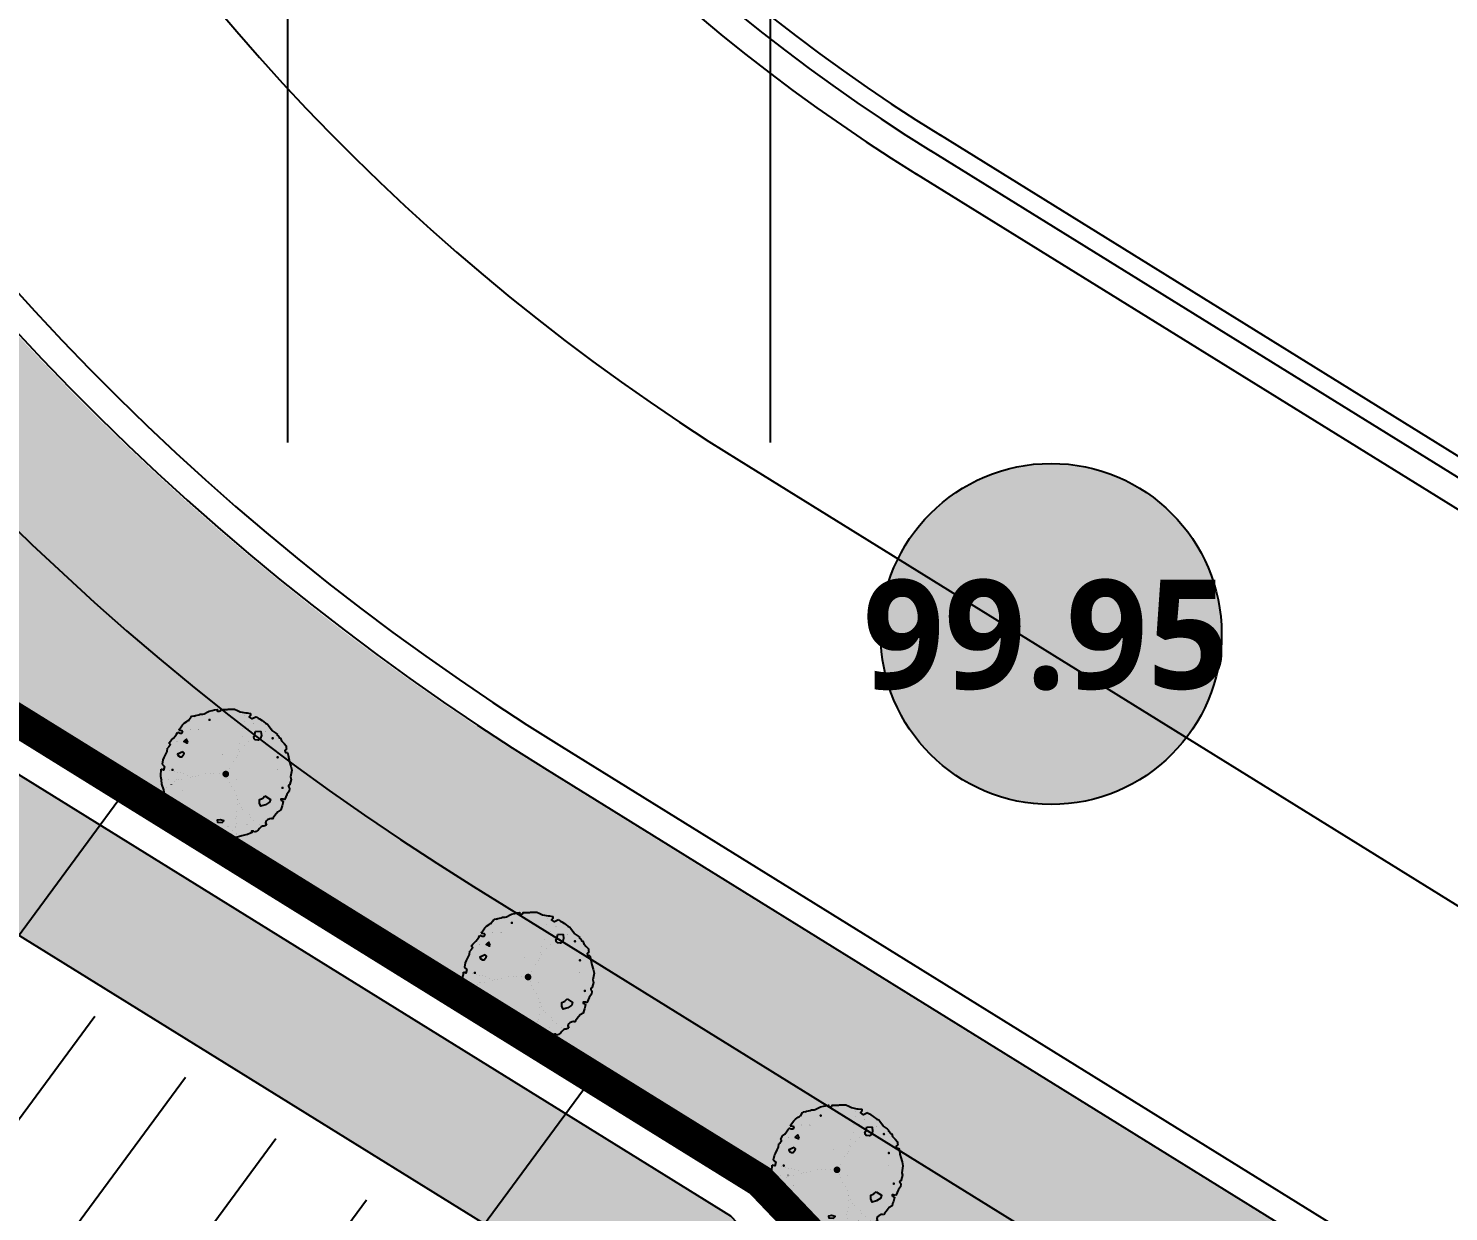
# Model space of a CAD drawing. Header units: millimetres. Extents: x 0 to 190005487, y 0 to 455456909.
# Drawn here: x 87222 to 102822, y 54040 to 67038 of the extents above; entities that cross this region are included whole.
import ezdxf
from ezdxf.enums import TextEntityAlignment as Align
from ezdxf.xclip import XClip

# ---------------------------------------------------------------- set-up
doc = ezdxf.new("R2010")
doc.units = ezdxf.units.MM
doc.header["$LTSCALE"] = 800
doc.header["$MEASUREMENT"] = 0
doc.header["$XCLIPFRAME"] = 0
for name, pattern in [('CEN', [62, 60, -1, 0, -1]), ('DOT2', [0.125, 0, -0.125]), ('PHANTOM2', [31.749999999999986, 15.875, -3.174999999999999, 3.174999999999999, -3.174999999999999, 3.174999999999999, -3.174999999999999]), ('XREF_BASE$0$PHANTOM', [63.49999999999997, 31.75, -6.349999999999998, 6.349999999999998, -6.349999999999998, 6.349999999999998, -6.349999999999998]), ('XREF_BASE$0$PHANTOMX2', [5, 2.5, -0.5, 0.5, -0.5, 0.5, -0.5])]:
    doc.linetypes.add(name, pattern=pattern)
doc.layers.get('0').update_dxf_attribs({"linetype": 'CONTINUOUS'})
doc.layers.get('Defpoints').update_dxf_attribs({"color": 153, "linetype": 'CONTINUOUS'})
for name, color, linetype in [('0-녹지', 71, 'CONTINUOUS'), ('_교목_Plant', 90, 'CONTINUOUS'), ('A-ANNO-TEXT2', 3, 'CONTINUOUS'), ('A-조적해치', 8, 'CONTINUOUS'), ('CE-SLOP-FILL', 1, 'CONTINUOUS'), ('CEN', 1, 'CEN'), ('LSMD_CONT_LDREG_41500', 1, 'CONTINUOUS'), ('rndur', 1, 'CONTINUOUS'), ('tc-2', 252, 'CONTINUOUS'), ('TEXT', 6, 'CONTINUOUS'), ('WID', 4, 'CONTINUOUS'), ('XREF_BASE$0$CE-SLOP-FILL', 1, 'CONTINUOUS'), ('XREF_BASE$0$CE_PROPERTY LINE', 2, 'XREF_BASE$0$PHANTOM'), ('XREF_BASE$0$LSMD_CONT_LDREG_41500', 1, 'CONTINUOUS'), ('XREF_BASE$0$성토옹벽', 6, 'CONTINUOUS'), ('도로레벨', 5, 'CONTINUOUS'), ('사업부지', 7, 'CONTINUOUS'), ('성토옹벽', 6, 'CONTINUOUS')]:
    doc.layers.add(name, color=color, linetype=linetype)
doc.styles.add('SH_대대리576', font='NanumGothicBold.ttf')

# ---------------------------------------------------------------- blocks, each defined once
blk = doc.blocks.new('G$C940A8A8A')
at = {"layer": 'LSMD_CONT_LDREG_41500', "color": 1, "linetype": 'Continuous', "const_width": 300, "flags": 128}
blk.add_lwpolyline([(150.7566466570133, 81205.14100151049), (647.7566554785008, 68692.1410021736), (3515.756656193756, 61385.14100121247), (16988.75664618018, 47222.14100150304), (18796.75667431357, 43957.14099997567), (22784.75664999487, 36755.14100132423), (32989.75664820673, 26043.14100103365), (41090.75665917399, 19552.14100157755), (48114.75664820673, 12489.14100149559), (49784.75664999487, 2647.1410022481), (52705.75666871073, 1476.141002158693), (55922.7566465378, 220.1410011752159), (55846.75665643218, 12122.14100187557), (58047.7566465378, 16229.14100265043), (67248.7566515446, 18227.14100325393), (73016.75665822031, 26572.14100019919), (74282.75666084292, 22422.14100262063), (72326.7566606045, 15866.14100089209), (79254.75664880278, 11660.14100251632)], dxfattribs=at)
blk = doc.blocks.new('현황측량 지적')
at = {"layer": 'rndur', "linetype": 'PHANTOM2', "ltscale": 2, "const_width": 359.9999999999999, "flags": 128}
blk.add_lwpolyline([(206882.6780468635, -157310.3158752131), (202971.4461283665, -156084.6725872434), (192523.3860590593, -138055.3549701979), (192036.9202752165, -134392.5205417771), (187653.2421054351, -139214.4006423193), (180694.1245404133, -143461.861969813), (173736.6214904166, -143508.8545867454), (161354.4714488965, -148903.5598915364), (157725.022301198, -144241.8377981884), (154815.9258331279, -136783.6756433458), (158049.6088751657, -127241.2112340077), (126239.0333691663, -144922.752625199), (122996.0478937034, -147374.8966281738), (114777.4358995841, -142532.9014913999), (78066.65919518424, -156211.8825502568), (59377.74064116692, -150969.2110692263), (50990.10652037757, -145419.9779825599), (42960.65033960436, -141948.6268851557), (35258.8360140021, -140747.0836677323), (23792.03873755131, -141141.7407423037), (15854.84749745484, -140119.425615909), (12424.96619550651, -139716.2640374058), (9302.955740949139, -139320.6218736994), (5202.368275580462, -130219.0260552964), (-3377.214978201315, -125158.068025013), (-12854.50675629685, -120922.4780361115), (-25433.26705106255, -113133.7837659689), (-31110.28360400023, -107171.8687171275), (-33683.99121618876, -104469.0705128806), (-50296.12396867992, -94166.19016770669), (-54915.92742453609, -87819.92441257485), (-58555.82325643441, -75837.7152533416), (-58593.83707186114, -63575.10293174535), (-54696.67222650303, -51461.86570238904), (-52837.87754654698, -43399.44284437224), (-53309.94398683216, -35410.85384100012), (-56464.77404796844, -30247.04736901645), (-58198.79450095259, -23602.64176716306), (-65933.4267698722, 6044.062447355827), (-65550.34362219553, 7455.493388002971), (-83110.1546081095, 7388.216742823715), (-99556.07287735352, 7404.868734816206), (-100788.959012148, 7832.468756273156), (-83512.5682559493, -58383.85711178672), (-91569.81344165187, -60086.10415997205), (-90952.18899019249, -159807.3127455881)], dxfattribs=at)
at = {"layer": 'rndur', "linetype": 'PHANTOM2', "ltscale": 2, "flags": 128}
blk.add_lwpolyline([(206882.6780468635, -157310.3158752131), (202971.4461283665, -156084.6725872434), (192523.3860590593, -138055.3549701979), (192036.9202752165, -134392.5205417771), (187653.2421054351, -139214.4006423193), (180694.1245404133, -143461.861969813), (173736.6214904166, -143508.8545867454), (161354.4714488965, -148903.5598915364), (157725.022301198, -144241.8377981884), (154815.9258331279, -136783.6756433458), (158049.6088751657, -127241.2112340077), (126239.0333691663, -144922.752625199), (122996.0478937034, -147374.8966281738), (114777.4358995841, -142532.9014913999), (78066.65919518424, -156211.8825502568), (59377.74064116692, -150969.2110692263), (50990.10652037757, -145419.9779825599), (42960.65033960436, -141948.6268851557), (35258.8360140021, -140747.0836677323), (23792.03873755131, -141141.7407423037), (15854.84749745484, -140119.425615909), (12424.96619550651, -139716.2640374058), (9302.955740949139, -139320.6218736994), (5202.368275580462, -130219.0260552964), (-3377.214978201315, -125158.068025013), (-12854.50675629685, -120922.4780361115), (-25433.26705106255, -113133.7837659689), (-31110.28360400023, -107171.8687171275), (-33683.99121618876, -104469.0705128806), (-50296.12396867992, -94166.19016770669), (-54915.92742453609, -87819.92441257485), (-58555.82325643441, -75837.7152533416), (-58593.83707186114, -63575.10293174535), (-54696.67222650303, -51461.86570238904), (-52837.87754654698, -43399.44284437224), (-53309.94398683216, -35410.85384100012), (-56464.77404796844, -30247.04736901645), (-58198.79450095259, -23602.64176716306), (-65933.4267698722, 6044.062447355827), (-65550.34362219553, 7455.493388002971), (-83110.1546081095, 7388.216742823715), (-99556.07287735352, 7404.868734816206), (-100788.959012148, 7832.468756273156), (-83512.5682559493, -58383.85711178672), (-91569.81344165187, -60086.10415997205), (-90952.18899019249, -159807.3127455881)], dxfattribs=at)
at = {"rotation": 14.62512504690287}
blk.add_blockref('G$C940A8A8A', (-38192.77356189396, -154447.1065428364), dxfattribs=at)
blk = doc.blocks.new('대지현황레벨1')
at = {"layer": 'Defpoints', "color": 6}
blk.add_lwpolyline([(-58554.90733546577, -75836.97312727675), (-54914.55732428422, -87819.04430834053), (-50294.51332293823, -94165.13495092397), (-33681.99007150158, -104467.3856245484), (-31108.17998733558, -107170.0862669428), (-25430.93748186808, -113131.7861353203), (-12851.88197540306, -120920.0036164091), (-3374.429647956509, -125155.2343718123), (5205.345419435762, -130215.8672018202), (9306.277870097198, -139317.3075837882), (12428.30333681637, -139712.8314060932), (15858.19989608321, -140115.8629836871), (12779.48253251612, -128618.694662295), (13872.17533218162, -124089.0288459412), (22270.56712516584, -119832.5725280584), (25744.61568567995, -110301.5791052708), (28017.44424935337, -113997.4560386429), (27780.17012646608, -120834.9097323951), (35545.68126390502, -123155.352922559)], dxfattribs=at)
blk = doc.blocks.new('A$C61401735')
at = {"layer": 'CE-SLOP-FILL', "color": 251, "linetype": 'ByBlock', "flags": 128}
blk.add_lwpolyline([(6367.437919470307, 64278.89152343688), (10007.78793057316, 52296.82034234167), (14627.83193187538, 45950.7296997346), (31240.35518324497, 35648.4790259921), (33814.16526739096, 32945.77838358772), (39491.40777282073, 26984.07851516502), (52070.46327934723, 19195.86103402963), (61547.91560676723, 14960.63027855591), (70127.69067412411, 9899.99744849815), (74228.62312461139, 798.5570664654952), (77350.64859144279, 403.0332441697828), (80780.5451507073, 0.001666553085669875), (77701.82778710156, 11497.16998793557), (78794.52058691281, 16026.83580431202), (87192.91237992357, 20283.29212214611), (90666.96094050148, 29814.28554491047), (92939.78950415208, 26118.408611516), (92702.51538121869, 19280.95491776546), (100468.0265185268, 16960.51172751957)], dxfattribs=at)
blk = doc.blocks.new('A$C53055D6E')
at = {"layer": 'XREF_BASE$0$CE_PROPERTY LINE', "color": 8, "linetype": 'XREF_BASE$0$PHANTOMX2', "ltscale": 3, "flags": 128}
blk.add_lwpolyline([(24652.76516433153, 158066.8482552554), (15380.40883653471, 151109.1988095077), (8258.574951534625, 149250.7647257929), (3838.454254196491, 149289.9828722482), (747.5471590511734, 147601.850383826), (-6916.189776901505, 147571.8325530128), (-7299.21942343784, 146160.3870925312), (-1843.211817455594, 125252.0427043183), (436.4297197533306, 116516.0705826193), (2170.808867972693, 109869.6362024794), (5325.834639330395, 104705.94931052), (5798.203875697218, 96717.37820527525), (3939.714802897186, 88654.88489945681), (43.00909023405984, 76541.49995739551), (81.48770631814841, 64278.88908538737), (3721.837717421586, 52296.81790429214), (8341.881718723336, 45950.72726168513), (24954.40497009363, 35648.4765879429), (27528.21505423961, 32945.77594553868), (33205.45755966986, 26984.07607711614), (45784.51306619588, 19195.8585959808), (55261.96539361589, 14960.62784050727), (63841.74046097277, 9899.995010449726), (67942.67291146051, 798.5546284170705), (71064.69837829191, 403.0308061213073), (74494.59493755642, -0.0007714952225796878), (71415.87757395022, 11497.16754988712), (72508.57037376147, 16026.83336626375), (80906.96216677246, 20283.28968409784), (84381.01072734967, 29814.28310686225), (86653.8392910005, 26118.40617346801), (86416.56516806758, 19280.95247971741), (94182.07630537543, 16960.50928947152), (94474.19538301392, 13223.17234288398), (94701.46626601298, 13128.48892639867), (143072.0161687238, 50641.21452783346), (145797.3441993352, 73714.96585833724), (141925.5845708414, 86005.60564426752), (137274.2763481378, 142330.1779773526), (130339.942318493, 137928.6876938858), (128628.5202042537, 139085.0316408892), (122336.2836836125, 140646.8880578623), (114377.7859117603, 141401.880452482), (105827.499592036, 145929.6949137216), (90331.30340393446, 146143.9451979715), (69870.99108628556, 143915.6452989866), (58636.39504320873, 140115.862185717), (56478.29757598531, 144306.7469764934), (45632.71968340781, 153630.4071998069)], close=True, dxfattribs=at)
blk = doc.blocks.new('XREF_BASE$0$42423123')
at = {"color": 8, "flags": 128}
blk.add_lwpolyline([(296720.9909887316, 354828.2401387195), (296719.5550293011, 354821.015237793), (296715.7210293097, 354813.6832377936), (296708.8920292986, 354802.9462377938), (296705.8330292982, 354791.0712377938), (296706.330029307, 354778.5582377936), (296709.1980293078, 354771.2512377926), (296722.6710292978, 354757.0882377938), (296724.479029311, 354753.8232377914), (296728.4670293016, 354746.6212377927), (296738.6720292998, 354735.9092377924), (296746.7730293256, 354729.418237793), (296753.7971589159, 354722.355107458)], dxfattribs=at)
at = {"layer": 'XREF_BASE$0$CE-SLOP-FILL', "color": 8}
for p, q in [((296713.4982062133, 354760.1513298248), (296717.0331863529, 354763.0148146276)), ((296714.2535363364, 354759.218872638), (296716.0582173993, 354760.6807413314)), ((296715.0088664594, 354758.2864154511), (296716.8507385156, 354759.7784104365)), ((296715.7641965824, 354757.3539582643), (296717.6432596318, 354758.8760795417)), ((296717.2748568284, 354755.4890438907), (296721.1817469001, 354758.6537916134)), ((296716.5195267054, 354756.4215010775), (296718.435780748, 354757.9737486469))]:
    blk.add_line(p, q, dxfattribs=at)
at = {"layer": 'XREF_BASE$0$LSMD_CONT_LDREG_41500', "color": 8, "linetype": 'Continuous', "flags": 128}
blk.add_lwpolyline([(296753.7970653372, 354722.3550254106), (296753.7970292998, 354722.3552377938), (296746.7730293256, 354729.418237793), (296738.6720292998, 354735.9092377924), (296728.4670293016, 354746.6212377927), (296724.479029311, 354753.8232377914), (296722.6710292978, 354757.0882377938), (296709.1980293078, 354771.2512377926), (296706.330029307, 354778.5582377936), (296705.8330292982, 354791.0712377938), (296708.8920292986, 354802.9462377938), (296715.7210293097, 354813.6832377936), (296719.5550293011, 354821.015237793), (296720.9909887316, 354828.2401387195)], dxfattribs=at)
blk = doc.blocks.new('XREF_BASE$0$A$C5E376D50')
h = blk.add_hatch()
h.set_pattern_fill('GRAVEL', color=8, scale=1000, angle=14.62585327519887)
h.set_pattern_definition([(242.6386407791989, (-197217523.4112617, -422257227.1624838), (-5468.208773978961, -10728.40588364276), [134.536, -13319.0880470737]), (199.5955940031988, (-197217585.2442429, -422257346.6475558), (11358.63799746244, 3997.667175066216), [230.868, -22855.92476122999]), (147.1363003531988, (-197217802.7410495, -422257424.0758396), (12453.51917643324, -8118.488783154712), [162.788, -16116.0325960997]), (281.8995422811988, (-197218116.976732, -422257764.4520075), (-4082.52440635874, 19604.41262755623), [210.2379999999999, -20813.55804162899]), (307.4595074531989, (-197218073.6264283, -422257970.172087), (-7868.04850319352, 10348.61404978438), [206.1549999999999, -20409.37312808829]), (11.89954228119884, (-197217948.2426642, -422258133.8147211), (-19604.41262755623, -4082.524406358739), [210.2379999999999, -20813.55804162899]), (52.32009374189888, (-197217742.5225846, -422258090.4644171), (-10053.67944721855, -12958.5311502722), [278.0289999999997, -27524.84854891598]), (86.88118165009888, (-197217572.5776292, -422257870.4218936), (1218.035611993209, 23054.63921313706), [262.4879999999998, -25986.32149681338]), (136.0554188901989, (-197217558.2964996, -422257608.3225816), (-11023.34048620857, 10558.69142105758), [210.95, -20884.073109729]), (189.8622115841989, (-197217710.1830637, -422257461.9310805), (10896.05463926969, 1809.970524082951), [240.8319999999998, -11800.76257879229]), (237.0232910731988, (-197217947.4560629, -422257503.1806105), (-8833.578128267147, -13673.62049538449), [311.448, -30833.3750047949]), (153.4399281091989, (-197217156.5322937, -422257524.1470337), (-8288.203245740046, 4038.030083754285), [106.3009999999999, -10523.84481273469]), (186.0950876651988, (-197217251.6153393, -422257476.6158394), (13083.75129025289, 1347.387165890222), [202.2369999999999, -20021.51141615699]), (239.6258532751988, (-197217452.7095854, -422257498.0891768), (252.5059869195126, -967.5953320317686), [141.421, -1272.7925623731]), (217.8244437891989, (-197217550.741977, -422257399.653156), (4332.964686320105, 3197.720598661289), [76.15800000000002, -7539.615105863901]), (306.4272627611989, (-197217610.8984707, -422257446.3564351), (-1725.113292790143, 2650.280009176151), [107.703, -5277.461807134499]), (45.58960980729887, (-197217546.9440587, -422257533.0157288), (2397.774022256498, 2692.70862482225), [174.929, -5656.022894845299]), (176.1909044521989, (-197217424.5302978, -422257408.0562508), (2187.696650983202, -462.5833581927489), [126.4909999999999, -3035.786660168397]), (31.01539360919888, (-197218172.1037633, -422257592.8099074), (8918.435359559702, 5427.845865290832), [177.2, -17542.8451466694]), (84.97202921709888, (-197218020.2378561, -422257501.5041233), (-1092.815472012832, -11653.57260003188), [148.661, -14717.407747319]), (307.8244437891988, (-197217475.0314951, -422257214.5371845), (-3197.720598661285, 4332.964686320107), [152.3149999999999, -7463.458105863898]), (358.2363129411989, (-197217381.6249369, -422257334.8501719), (-10433.4712810769, 377.7261269002556), [177.1999999999999, -17542.84514666898]), (354.0698080551988, (-197218015.5500513, -422258192.7190133), (-5342.988633998269, 672.6607294660333), [170.8799999999998, -8373.123745317484]), (309.4009938441989, (-197217845.584439, -422258210.3737756), (-7615.542516273999, 9381.01871775252), [143.178, -14174.643063276]), (81.42726276159888, (-197217212.8495547, -422258179.6074566), (672.6607294660083, 5342.988633998193), [152.315, -7463.458105863899]), (31.97987791149889, (-197217190.1446731, -422258028.9937509), (-11568.7153687357, -7152.959158081178), [167.631, -16595.42361424]), (84.0698080555989, (-197217686.9712676, -422258303.3353902), (-672.6607294660373, -5342.988633998186), [85.43999999999994, -8458.563745317493]), (115.9357857491989, (-197217270.9052748, -422258194.7578158), (-1977.61927970992, 3617.875341207826), [50.99, -5048.0295135928]), (180.5896098071989, (-197217293.2065274, -422258148.9031091), (3155.291983014991, -210.0773712732566), [206.155, -3916.9506256177]), (200.6348592321988, (-197217499.350893, -422258151.0245398), (9423.447333398854, 3492.655201227125), [191.0499999999998, -18913.92317454278]), (318.3159208011989, (-197217524.2185198, -422257620.0993086), (-1472.607305870877, 1682.684677144127), [144.2219999999997, -3461.329275463996]), (7.783079862198812, (-197217416.5101749, -422257716.0102695), (16954.13261838026, 2357.411113568289), [251.794, -24927.5626240283]), (75.57124917609887, (-197217167.0361623, -422257681.9116328), (-2102.839419690609, -7783.191271900925), [102.956, -10192.674140987]), (104.6258532751989, (-197217141.3819345, -422257582.2027535), (-1220.101318951363, 715.089345112304), [59.99999999999999, -939.9999999999999]), (134.8822904391988, (-197217526.2779792, -422258127.0467999), (5637.923236564053, -5763.143376544722), [138.9239999999999, -13753.5199894498]), (62.63864077939887, (-197217624.3103711, -422258028.6107789), (5468.208773978908, 10728.40588364271), [269.0719999999997, -13184.55204707369]), (14.62585327519888, (-197217500.6444087, -422257789.6406348), (715.089345112304, 1220.101318951363), [260, -740]), (339.9306997441989, (-197217249.0696224, -422257723.9890783), (11443.49522875513, -4248.107455027335), [158.1139999999998, -15653.27430084199]), (268.6804573741989, (-197217100.5566901, -422257778.2468801), (42.42861564624951, -4122.887315046878), [145.6019999999998, -7134.507889280495]), (222.2718286391989, (-197217103.9096655, -422257923.8104658), (-15859.25143940948, -14473.56707178943), [237.065, -23469.4741822594]), (190.0519320151988, (-197217279.3290264, -422258083.2722098), (-12831.24530333332, -2314.982497922038), [250.799, -24829.0734079689])])
edge = h.paths.add_edge_path()
edge.add_line((216506.5693589812, 233000.3454608112), (219178.8576953467, 224180.5730113983))
edge.add_line((219178.8576953467, 224180.5730113983), (224231.2291227896, 217242.2446611426))
edge.add_line((224231.2291227896, 217242.2446611426), (240963.5059350152, 206869.6740275044))
edge.add_line((240963.5059350152, 206869.6740275044), (249211.1114288596, 198204.5909806681))
edge.add_line((249211.1114288596, 198204.5909806681), (262127.3405668726, 190210.6846605102))
edge.add_line((262127.3405668726, 190210.6846605102), (263383.1623615045, 189649.5092084967))
edge.add_line((263383.1623615045, 189649.5092084967), (263995.1302562086, 191018.9964469625))
edge.add_line((263995.1302562086, 191018.9964469625), (262831.1774150636, 191539.1194170224))
edge.add_line((262831.1774150636, 191539.1194170224), (250164.588002082, 199378.5227040434))
edge.add_line((250164.588002082, 199378.5227040434), (241917.3661184413, 208043.2027231073))
edge.add_line((241917.3661184413, 208043.2027231073), (225271.0290461332, 218362.4981191382))
edge.add_line((225271.0290461332, 218362.4981191382), (220540.8231639834, 224858.4024776807))
edge.add_line((220540.8231639834, 224858.4024776807), (217942.1548368521, 233435.1952607287))
edge.add_line((217942.1548368521, 233435.1952607287), (216506.6979928045, 232999.9209110406))
at = {"color": 8, "flags": 128}
blk.add_lwpolyline([(216506.5693589812, 233000.3454608112), (219178.8576953467, 224180.5730113983), (224231.2291227896, 217242.2446611426), (240963.5059350152, 206869.6740275044), (249211.1114288596, 198204.5909806681), (262127.3405668726, 190210.6846605102), (263383.1623615045, 189649.5092084967), (263995.1302562086, 191018.9964469625), (262831.1774150636, 191539.1194170224), (250164.588002082, 199378.5227040434), (241917.3661184413, 208043.2027231073), (225271.0290461332, 218362.4981191382), (220540.8231639834, 224858.4024776807), (217942.1548368521, 233435.1952607287), (216506.6979928045, 232999.9209110406)], dxfattribs=at)
at = {"layer": 'Defpoints', "linetype": 'Continuous', "flags": 128}
blk.add_lwpolyline([(217355.4705539914, 237061.341417573), (220995.8205651729, 225079.2702365093), (225615.8645665189, 218733.1795939258), (242228.3878179556, 208430.9289203014), (244802.1979021216, 205728.228277907), (250479.4404075891, 199766.5284095295), (263058.4959140541, 191978.3109284407), (272535.9482415006, 187743.0801730375), (281115.7233088929, 182682.4473430295), (285216.6557595544, 173581.0069610616), (288338.6812262735, 173185.4831387566), (291768.5777855404, 172782.4515611627), (288689.8604219733, 184279.6198825547), (289782.5532216388, 188809.2856989086), (298180.945014623, 193065.7420167914), (301654.9935751371, 202596.735439579), (303927.8221388105, 198900.8585062069), (303690.5480159232, 192063.4048124547), (311456.0591533622, 189742.9616222908)], dxfattribs=at)
at = {"color": 8, "xscale": 1000, "yscale": 1000, "zscale": 1000, "rotation": 14.62585327519887}
blk.add_blockref('XREF_BASE$0$42423123', (-197286947.3946867, -417977119.1209573), dxfattribs=at)
blk = doc.blocks.new('XREF_BASE$0$A$C3CBC0631')
at = {"layer": 'XREF_BASE$0$CE_PROPERTY LINE', "color": 8, "linetype": 'XREF_BASE$0$PHANTOMX2', "ltscale": 3, "flags": 128}
blk.add_lwpolyline([(24652.76737443754, 158066.8492363592), (15380.4110466406, 151109.1997906115), (8258.577161640744, 149250.7657068967), (3838.456464302493, 149289.983853352), (747.5493691571755, 147601.8513649298), (-6916.187566795503, 147571.8335341166), (-7299.217213331838, 146160.3880736351), (-1843.209607349592, 125252.0436854221), (436.4319298593327, 116516.0715637231), (2170.811078078696, 109869.6371835833), (5325.836849436513, 104705.9502916239), (5798.206085803336, 96717.37918637908), (3939.717013003188, 88654.88588056064), (43.01130034006201, 76541.50093849935), (81.48991642415058, 64278.89006649121), (3721.839927527588, 52296.81888539597), (8341.883928829338, 45950.72824278896), (24954.40718019975, 35648.47756904674), (27528.21726434573, 32945.77692664252), (33205.45976977574, 26984.07705821998), (45784.51527630189, 19195.85957708463), (55261.96760372201, 14960.6288216111), (63841.74267107865, 9899.995991553558), (67942.67512156663, 798.5556095209031), (71064.70058839803, 403.0317872251399), (74494.59714766243, 0.0002096086100209504), (71415.87978405633, 11497.16853099095), (72508.57258386735, 16026.83434736758), (80906.96437687846, 20283.29066520167), (84381.01293745579, 29814.28408796608), (86653.84150110651, 26118.40715457185), (86416.56737817358, 19280.95346082124), (94182.07851548155, 16960.51027057535), (94474.19759311993, 13223.17332398781), (94701.46847611899, 13128.4899075025), (143072.0183788298, 50641.2155089373), (145797.3464094412, 73714.96683944107), (141925.5867809475, 86005.60662537135), (137274.2785582436, 142330.1789584564), (130339.9445285992, 137928.6886749897), (128628.5224143597, 139085.032621993), (122336.2858937185, 140646.8890389661), (114377.7881218662, 141401.8814335858), (105827.501802142, 145929.6958948254), (90331.30561404047, 146143.9461790753), (69870.99329639156, 143915.6462800904), (58636.39725331473, 140115.8631668209), (56478.29978609132, 144306.7479575972), (45632.72189351392, 153630.4081809107)], close=True, dxfattribs=at)
blk = doc.blocks.new('TL000051_0')
at = {"color": 0}
for points in [[(-0.3096503106431783, 0.5664754447675194), (-0.3136292699009004, 0.5672712366190638), (-0.3325383111215103, 0.5640110570982699), (-0.3410147778756141, 0.5594468057691416), (-0.3468831010130202, 0.5477101594942724), (-0.3612278909045301, 0.5268450105611464)], [(-0.3096503106431783, 0.5664754447675479), (-0.2973283722969313, 0.5737915956606514), (-0.2634225052805448, 0.5822680624147268), (-0.2510338231015226, 0.5868323137438552), (-0.225604422839325, 0.5868323137438552), (-0.2125637047561213, 0.5907445291688305), (-0.1747456223148447, 0.6116096781019281), (-0.162356940135794, 0.6161739294310565), (-0.1330153244485928, 0.6246503961851319), (-0.1114981396113706, 0.6285626116101071), (-0.0821565239241693, 0.6331268629392071), (-0.0795483803075001, 0.6331268629392071)], [(-0.0498807466682081, 0.6331268629392071), (-0.0547710159493988, 0.617478001239391), (-0.0632474827035026, 0.6135657858144157), (-0.0717239494575779, 0.6135657858144157), (-0.07759227259498401, 0.6135657858144157), (-0.0795483803075001, 0.622042252568491), (-0.0795483803075001, 0.6279105757059256), (-0.0795483803075001, 0.6363870424600009)], [(-0.0498807466682081, 0.6331268629392071), (-0.031297723399689, 0.6331268629392071), (0.0149968257956914, 0.6331268629392071), (0.0234732925497951, 0.6370390783641824), (0.0860687393490878, 0.6370390783641824)], [(0.0860687393490878, 0.6370390783641824), (0.1160623909404705, 0.6246503961851319), (0.1408397552985434, 0.6116096781019281), (0.1956107712479706, 0.5992209959229058), (0.208651489331146, 0.5992209959229058), (0.2379931050183472, 0.5953087804979305), (0.2451256345565298, 0.593388484083846)], [(0.299640007189538, 0.5600303802640952), (0.2934161568719276, 0.5568386621525292), (0.2595102898556263, 0.5398857286443502), (0.230168674168425, 0.5614029134816292), (0.2471216076765472, 0.5822680624147268), (0.2451256345565298, 0.593388484083846)], [(0.299640007189538, 0.5600303802640952), (0.3181935212300289, 0.5490142313026071), (0.3305822034090511, 0.5405377645485318), (0.3560116036713055, 0.5235848310403526), (0.3899174706876067, 0.4981554307781267), (0.4107826196207043, 0.4896789640240513), (0.4192590863747796, 0.4772902818450007), (0.4446884866370056, 0.4394721994037525), (0.4531649533911093, 0.4264314813205488), (0.4909830358323859, 0.4010020810582944), (0.5084781115530177, 0.3866471471337149)], [(-0.4590332765285155, 0.4303436967454957), (-0.4296916608413142, 0.4264314813205488), (-0.4231713017997265, 0.4159989068539858), (-0.4336038762662895, 0.3990459733458351), (-0.4486007020619809, 0.3990459733458351), (-0.4649015996659785, 0.4055663323874228), (-0.4728007219353004, 0.4064777695723194)], [(-0.4578107092082178, 0.4301806877694503), (-0.4531649533911093, 0.4394721994037525), (-0.4446884866370056, 0.4518608815827747), (-0.423823337703908, 0.481202497269976), (-0.406870404195729, 0.4981554307781267), (-0.3814410039335029, 0.5151083642862773), (-0.3690523217545092, 0.5235848310403526), (-0.359811399112715, 0.528905362258314)], [(-0.55488255444007, 0.3051528031467967), (-0.5464060876859663, 0.2927641209677745), (-0.5483621953984539, 0.2784193310762646), (-0.5568386621524724, 0.2660306488972139), (-0.5715628617741402, 0.2545385906559261)], [(-0.5543174566564347, 0.3043268910015229), (-0.5542305185358601, 0.304500767242672), (-0.5411898004526848, 0.3214537007507943), (-0.5333653696027625, 0.3338423829298449), (-0.5118481847654835, 0.3507953164379955), (-0.4948952512573044, 0.3716604653711215), (-0.4825065690782822, 0.392525614304219), (-0.4728007219353004, 0.4064777695723194)], [(0.5084781115530177, 0.3866471471337149), (0.5040237539155897, 0.3801369321251968), (0.5164124360945835, 0.3716604653711215), (0.5248889028486872, 0.3592717831920709), (0.5248889028486872, 0.3547075318629709), (0.5333653696027625, 0.3547075318629709), (0.5353214773152501, 0.3547075318629709)], [(0.5353214773152501, 0.3547075318629709), (0.5372775850277094, 0.3507953164379955), (0.5457540517817847, 0.3253659161757696), (0.5711834520440391, 0.2999365159135436), (0.592048600977165, 0.2751591515554708), (0.592048600977165, 0.2582062180472917), (0.5957720113927963, 0.245406994743405)], [(-0.6253252456390328, 0.0952476167904593), (-0.6213902166643664, 0.0978053856239854), (-0.6129137499102626, 0.1401877193943619), (-0.6044372831561589, 0.1610528683274879), (-0.5881363855521898, 0.1949587353437891), (-0.575095667468986, 0.2203881356060435), (-0.5715628617741402, 0.2545385906559261)], [(0.5957720113927963, 0.245406994743405), (0.5816160265105736, 0.2334288536892188), (0.5796599187980861, 0.2314727459767312), (0.5816160265105736, 0.2171279560852213), (0.5861802778396737, 0.2125637047561213), (0.590092493264649, 0.2125637047561213), (0.6005250677312404, 0.2106075970436336), (0.6024811754436712, 0.2106075970436336), (0.6060924512205474, 0.2099304828354604)], [(0.6060924512205474, 0.2099304828354604), (0.6129137499102626, 0.1864822685897138), (0.6174780012393626, 0.1525764015734126), (0.6259544679934379, 0.1193225704612359), (0.6383431501724602, 0.0769402366908594), (0.6468196169265639, 0.0391221542495828), (0.6344309347475418, -0.0286895797830482), (0.6429074015016454, -0.0534669441411211), (0.6298666834184417, -0.0997614933364446), (0.6298666834184417, -0.1069338882822137)], [(-0.585691250911566, -0.2432093922516287), (-0.592048600977165, -0.2347329254975534), (-0.6005250677312404, -0.1969148430562768), (-0.609001534485259, -0.1545325092858718), (-0.6259544679934379, -0.0997614933364446), (-0.6298666834184417, -0.0580311954702495), (-0.6383431501724602, -0.0241253284539198), (-0.6383431501724602, 0.0052162872332815), (-0.6344309347475418, 0.026081436166379), (-0.6344309347475418, 0.046325010591886)], [(-0.6253252456390328, 0.0952476167904593), (-0.6012367646747236, 0.0743503448428271), (-0.6098920583528127, 0.0390090722878824), (-0.6344309347475418, 0.046325010591886)], [(0.6298666834184417, -0.1069338882822137), (0.6161739294310565, -0.1128022114196483), (0.6142178217185688, -0.1186705345571113), (0.6200861448560602, -0.1304071808319804), (0.6220422525684626, -0.1343193962569273), (0.625709954529384, -0.1416548001787135)], [(-0.5373998417597364, -0.3183157779620274), (-0.5255409387528687, -0.3064568749551313), (-0.528149082369481, -0.2901559773511337), (-0.5392336927401687, -0.2842876542136707), (-0.5477101594942724, -0.2816795105970584), (-0.5561866262483762, -0.2758111874596238), (-0.5640110570982699, -0.2679867566096732), (-0.5698793802356761, -0.2542940026223448), (-0.5835721342230614, -0.2432093922516287), (-0.585691250911566, -0.2432093922516287)], [(0.5644759870473594, -0.2699655438318871), (0.5627069852899638, -0.2725510079388016), (0.5542305185358601, -0.3103690903800782), (0.5457540517817847, -0.3318862752173572), (0.5411898004526848, -0.3527514241504832), (0.5118481847654835, -0.3697043576586338), (0.4825065690782822, -0.4075224400999105), (0.4655536355701031, -0.4283875890330365), (0.4587586311022563, -0.4423352297829127)], [(0.5770517751814737, -0.2536419667181917), (0.5633590211940885, -0.2477736435807287), (0.5614029134816576, -0.2477736435807287), (0.5516223749192477, -0.2458175358682695), (0.5457540517817847, -0.2458175358682695), (0.5398857286443786, -0.2458175358682695), (0.5418418363568663, -0.2555980744306794), (0.5496662672067602, -0.2608143616639325), (0.5574906980566823, -0.2647265770888794), (0.5653151289065761, -0.2705949002263424)], [(0.625709954529384, -0.1416548001787135), (0.6213902166643664, -0.1675732273690755), (0.6044372831561589, -0.1923505917271484), (0.6005250677312404, -0.2008270584812237), (0.5796599187980861, -0.2471216076766041), (0.5757768446426326, -0.2530955679158069)], [(-0.437790633124564, -0.4524648727361012), (-0.4446884866370056, -0.4414283071162118), (-0.4570771688160847, -0.4283875890330365), (-0.4864187845032859, -0.3990459733458351), (-0.5164124360945835, -0.3651401063295054), (-0.5333653696027625, -0.3357984906423326), (-0.5372775850277094, -0.3188455571341819), (-0.5373998417597364, -0.3183157779620274)], [(-0.4068201953956532, -0.4894034941207224), (-0.4094785478123982, -0.4694658509951069), (-0.4036102246749352, -0.4583812406243624), (-0.406870404195729, -0.4505568097744402), (-0.4146948350456796, -0.4472966302536463), (-0.4205631581830858, -0.4472966302536463), (-0.4401242353079056, -0.4531649533911093)], [(-0.1613057793797736, -0.6056088806850255), (-0.1793098736439447, -0.6011771036353935), (-0.2340808895933719, -0.5842241701272144), (-0.2718989720346485, -0.5842241701272144), (-0.2888519055428276, -0.5718354879481922), (-0.3136292699009004, -0.5509703390150662), (-0.3351464547381227, -0.5294531541777872), (-0.3690523217545092, -0.517064471998765), (-0.4068201953956532, -0.4894034941207224)], [(0.3981496894645602, -0.5000711844769797), (0.3729645371794277, -0.5125002206696366), (0.3605758550004054, -0.5125002206696366), (0.3475351369172017, -0.517064471998765), (0.3305822034090511, -0.5340174055069156), (0.3181935212300289, -0.5509703390150662), (0.2973283722969313, -0.5633590211941168), (0.2825120408691646, -0.5691957578171696)], [(0.4596853124326971, -0.4427323789245463), (0.4459925584453118, -0.4368640557871118), (0.4322998044579834, -0.438820163499571), (0.4088265119082167, -0.4505568097744402), (0.3990459733458067, -0.4583812406243624), (0.3931776502084005, -0.4681617791867723), (0.3912215424959129, -0.4779423177491538), (0.3951337579208882, -0.4955472871614859), (0.3990459733458067, -0.5014156102989205)], [(0.2542940026223448, -0.5773202605537621), (0.2425573563474472, -0.5803119547022675), (0.2125637047561213, -0.5927006368813182), (0.1956107712479706, -0.5972648882104182), (0.1577926888066656, -0.6057413549644936), (0.1030216728572668, -0.622042252568491), (0.0567271236618865, -0.6350829706516948), (0.0189090412206099, -0.6389951860766417), (0.0065203590415877, -0.6305187193225948), (-0.031297723399689, -0.6266065038975911), (-0.0945452061031915, -0.622042252568491), (-0.1075413590465075, -0.6188431995362862)], [(0.2825120408691646, -0.5691957578171696), (0.2718989720346485, -0.5600988416733231), (0.2640745411847263, -0.5600988416733231), (0.2523378949098571, -0.5620549493857823), (0.2542940026223448, -0.5698793802357045), (0.2542940026223448, -0.5773202605537621)]]:
    blk.add_lwpolyline(points, dxfattribs=at)
for points, const_width in [([(-0.3438235479242735, 0.4388703201075828, -1), (-0.3463313783248907, 0.4388703201075828, -1)], 0.0025078304006148), ([(-0.2640745411847263, 0.4388703201075828, -1), (-0.2665823715853435, 0.4388703201075828, -1)], 0.0025078304006148), ([(-0.1532284374775656, 0.5316600449303337, -1), (-0.1657675894806232, 0.5316600449303337, -1)], 0.012539152003074), ([(0.2219429904544086, 0.4433844148286994, -1), (0.2194351600537914, 0.4433844148286994, -1)], 0.0025078304006148), ([(0.2751089949474306, 0.4920363246006332, -1), (0.2726011645468134, 0.4920363246006332, -1)], 0.0025078304006148), ([(0.3899676272955901, 0.4213155073032909, -1), (0.3874597968949729, 0.4213155073032909, -1)], 0.0025078304006148), ([(-0.4767385591568712, 0.3149834983172184, -1), (-0.4792463895574884, 0.3149834983172184, -1)], 0.0025078304006148), ([(0.4662056714742846, 0.3505946900059484, -1), (0.4536665194711987, 0.3505946900059484, -1)], 0.012539152003074), ([(-0.0298431817673191, 0.1956107712479422, -1), (-0.0323510121679362, 0.1956107712479422, -1)], 0.0025078304006148), ([(0.5148575812462184, 0.1645136742803288, -1), (0.5023184292431325, 0.1645136742803288, -1)], 0.012539152003074), ([(-0.5158607134064539, 0.0411284185700822, -1), (-0.5283998654095399, 0.0411284185700822, -1)], 0.012539152003074), ([(0.5093403543648664, 0.0456425132911989, -1), (0.506832523964249, 0.0456425132911989, -1)], 0.0025078304006148), ([(0.1070843581062491, -0.05617540097375701, -1), (0.1045765277056319, -0.05617540097375701, -1)], 0.0025078304006148), ([(0.5630079249380345, -0.1359244077133326, -1), (0.5504687729349484, -0.1359244077133326, -1)], 0.012539152003074), ([(-0.4892777111599287, -0.2638237581446674, -1), (-0.5018168631630147, -0.2638237581446674, -1)], 0.012539152003074), ([(-0.4235725546638492, -0.1579933152387412, -1), (-0.4260803850644664, -0.1579933152387412, -1)], 0.0025078304006148), ([(-0.2575541821431386, -0.453917302511286, -1), (-0.2650776733449902, -0.453917302511286, -1)], 0.0075234912018444), ([(-0.1271470013111582, -0.5421929326129203, -1), (-0.1296548317117754, -0.5421929326129203, -1)], 0.0025078304006148), ([(-0.0448901641710222, -0.5421929326129203, -1), (-0.0524136553728454, -0.5421929326129203, -1)], 0.0075234912018444), ([(0.0233228227257314, -0.5156099303663951, -1), (0.0208149923251142, -0.5156099303663951, -1)], 0.0025078304006148), ([(0.2089022723712048, -0.4980551175621031, -1), (0.2063944419705876, -0.4980551175621031, -1)], 0.0025078304006148)]:
    blk.add_lwpolyline(points, format="xyb", close=True, dxfattribs=dict(at, const_width=const_width))
for points in [[(0.2919114586315743, 0.4213155073032909), (0.3445758970444785, 0.4168014125821742), (0.3490899917655668, 0.3771776922524737), (0.3400618023233619, 0.3505946900059484), (0.3179928947979533, 0.3330398772016281), (0.2873973639104577, 0.337052405842627), (0.2783691744682528, 0.3460805952848318), (0.2738550797471362, 0.3681495028102404), (0.282883269189341, 0.3771776922524737)], [(-0.3716604653711215, 0.3109709696762479), (-0.385202749534443, 0.3415665005637436), (-0.3982434676176467, 0.3330398772016281), (-0.4112841857008221, 0.319497593038335), (-0.3982434676176467, 0.3149834983172184), (-0.3806886548133264, 0.3064568749551313), (-0.3761745600922097, 0.3064568749551313)], [(-0.4203123751430269, 0.2176796787733508), (-0.4734783796360773, 0.1956107712479422), (-0.4644501901938725, 0.1780559584436503), (-0.4468953773895521, 0.1695293350815632), (-0.4293405645852602, 0.1695293350815632), (-0.4112841857008221, 0.1956107712479422), (-0.4072716570598516, 0.2046389606901755)], [(0.3841996173742075, -0.2151718483727336), (0.4373656218672295, -0.2502814739813459), (0.4283374324249963, -0.2768644762278711), (0.3887137120952957, -0.3034474784743963), (0.3445758970444785, -0.3164881965576001), (0.3315351789612748, -0.285892665670076), (0.3315351789612748, -0.2502814739813459), (0.3490899917655668, -0.2417548506192588), (0.3621307098487705, -0.2372407558981706)], [(-0.053166004493022, -0.4494032077901693), (-0.0842631014606639, -0.453917302511286), (-0.0797490067395472, -0.4714721153155779), (-0.0356111916887301, -0.4759862100366945), (-0.0180563788844381, -0.4584313972323742), (-0.0180563788844381, -0.4584313972323742)]]:
    blk.add_lwpolyline(points, close=True, dxfattribs=at)
at = {"const_width": 0.0326017952079924}
blk.add_lwpolyline([(0.0163008976039976, 0, -1), (-0.0163008976039976, 0, -1)], format="xyb", close=True, dxfattribs=at)
at = {"color": 0}
blk.add_lwpolyline([(-0.1075413590465075, -0.6188431995362862, 0.8755394864609574), (-0.1613057793798873, -0.6056088806849687, 1.61819740713141)], format="xyb", dxfattribs=at)
at = {"layer": 'tc-2', "linetype": 'DOT2'}
for points in [[(0.1134542473238014, 0.1773537659314854), (0.1219307140778767, 0.2373410691141942), (0.1349714321610804, 0.3012405877218498), (0.1643130478482533, 0.3651401063295054), (0.1643130478482533, 0.4466445943494933), (0.181918017260557, 0.5190205797112242), (0.1858302326855607, 0.5705314161398576), (0.1911603249534153, 0.6002276444895358)], [(0, 0), (0.0365140106329705, 0.0495547287161458), (0.0749841289783717, 0.125842929502852), (0.1049777805697545, 0.1643130478482817), (0.1349714321610804, 0.2243003510309904), (0.181918017260557, 0.2758111874596238), (0.224300351030962, 0.3142813058050535), (0.2842876542137276, 0.3651401063295054), (0.3442749573964079, 0.4212151940872673), (0.3912215424959129, 0.4981554307781267)], [(-0.0019561077124877, 0.0065203590416161), (-0.0619434108951964, 0.0065203590416161), (-0.1173664627487767, 0.0019561077124877), (-0.1473601143401595, 0.0019561077124877), (-0.1943066994396645, 0.0019561077124877), (-0.2627704693764201, -0.0189090412206383), (-0.3481871728213264, -0.036514010632942), (-0.4296916608413142, -0.0534669441411211), (-0.4805504613657945, -0.057379159566068), (-0.5574906980566823, -0.057379159566068), (-0.6174780012393626, -0.057379159566068), (-0.6305187193225664, -0.0619434108951964)], [(-0.3012405877218498, -0.0273855079747136), (-0.3266699879841042, -0.0234732925497383), (-0.3742686089877338, -0.010432574466563), (-0.412738727333192, 0.0019561077124877), (-0.4466445943494933, 0.0110846103707161), (-0.476638245940876, 0.0149968257956914), (-0.5066318975322021, 0.0234732925497383), (-0.5490142313025786, 0.036514010632942), (-0.6050927605705283, 0.0586055524657638)], [(-0.0104325744665914, 0.0019561077124877), (0.0065203590415877, -0.0149968257956914), (0.0195610771247914, -0.0449904773870458), (0.0365140106329705, -0.0788963444033186), (0.0534669441410927, -0.125842929502852), (0.0834605957324755, -0.1643130478482817), (0.1004135292405976, -0.2073474175228398), (0.1173664627487767, -0.2542940026223448), (0.1304071808319804, -0.2881998696386745), (0.155836581094178, -0.3266699879840758), (0.1688772991773817, -0.3481871728213548), (0.2288646023601188, -0.3996980092499882), (0.2412532845391411, -0.4251274095122142), (0.2758111874596238, -0.4551210611035686), (0.3312342393132042, -0.4935911794489983), (0.3600948897064597, -0.5126685585225346)], [(-0.4646422464491878, -0.0561554507263225), (-0.4981554307780982, -0.0743320930742471), (-0.5366255491235564, -0.104325744665573), (-0.5790078828939614, -0.1304071808319804), (-0.6050893190603404, -0.1427958630110027), (-0.6118619844585284, -0.1452910555261155)], [(0.1134542473238014, -0.2542940026223448), (0.1134542473238014, -0.3012405877218498), (0.108889995994673, -0.3651401063295054), (0.1004135292405976, -0.4120866914290389), (0.0965013138156508, -0.4375160916912364), (0.1004135292405976, -0.4805504613657945), (0.0965013138156508, -0.5235848310403526), (0.1004135292405976, -0.5790078828939329), (0.1049777805697545, -0.5959608164021121), (0.1009187214862379, -0.6226346332363732)], [(0.0969243348720568, -0.5189315994200571), (0.0704198776492717, -0.5529264467275539), (0.0534669441410927, -0.5790078828939329), (0.0365140106329705, -0.5959608164021121), (0.0149968257956914, -0.621390216664338), (0.0065203590415877, -0.6298666834184133)]]:
    blk.add_lwpolyline(points, dxfattribs=at)
blk = doc.blocks.new('G$CBD6E5784')
at = {"layer": '0-녹지'}
h = blk.add_hatch(color=256, dxfattribs=at)
h.dxf.hatch_style = 1
edge = h.paths.add_edge_path()
edge.add_line((7793.794760598801, 201354.7405351396), (7902.11484297039, 200937.3900000995))
edge.add_line((7902.11484297039, 200937.3900000995), (11057.1406143629, 195773.703108161))
edge.add_line((11057.1406143629, 195773.703108161), (11529.82347134454, 187784.1731393035))
edge.add_line((11529.82347134454, 187784.1731393035), (9671.02077803621, 179722.6386970887))
edge.add_line((9671.02077803621, 179722.6386970887), (5774.315065340605, 167609.2537549641))
edge.add_line((5774.315065340605, 167609.2537549641), (5812.793681621086, 155346.6428829862))
edge.add_line((5812.793681621086, 155346.6428829862), (9453.143692803103, 143364.5717019227))
edge.add_line((9453.143692803103, 143364.5717019227), (14073.18769414863, 137018.4810593394))
edge.add_line((14073.18769414863, 137018.4810593394), (30685.71094558528, 126716.2303857147))
edge.add_line((30685.71094558528, 126716.2303857147), (33259.52102975128, 124013.5297433203))
edge.add_line((33259.52102975128, 124013.5297433203), (38936.76353521878, 118051.8298749425))
edge.add_line((38936.76353521878, 118051.829874943), (51515.8190416838, 110263.6123938542))
edge.add_line((51515.8190416838, 110263.6123938542), (60993.27136913221, 106028.3816384501))
edge.add_line((60993.27136913221, 106028.3816384501), (69573.04643652262, 100967.7488084431))
edge.add_line((69573.04643652262, 100967.7488084431), (73673.97888718406, 91866.30842647515))
edge.add_line((73673.97888718406, 91866.30842647515), (80225.90091317007, 91067.75302657625))
edge.add_line((80225.90091317007, 91067.75302657625), (77147.18354960298, 102564.9213479683))
edge.add_line((77147.18354960298, 102564.9213479683), (78239.42820899235, 107092.7294366132))
edge.add_line((78239.42820899235, 107092.7294366132), (86638.2681422527, 111351.0434822049))
edge.add_line((86638.2681422527, 111351.0434822049), (90112.31670276681, 120882.0369049925))
edge.add_line((90112.31670276681, 120882.0369049925), (92385.14526644023, 117186.1599716204))
edge.add_line((92385.14526644023, 117186.1599716204), (92147.87114355294, 110348.7062778682))
edge.add_line((92147.87114355294, 110348.7062778682), (99913.38228099188, 108028.2630877043))
edge.add_line((99913.38228099188, 108028.2630877043), (100205.5013585403, 104290.9261410884))
edge.add_line((100205.5013585403, 104290.9261410884), (100432.7722415417, 104196.2427245975))
edge.add_line((100432.7722415417, 104196.2427245975), (148803.3221441177, 141708.9683263842))
edge.add_line((148803.3221441177, 141708.9683263842), (151528.6501744599, 164782.7196568758))
edge.add_line((151528.6501744599, 164782.7196568761), (147656.8905460001, 177073.3594428108))
edge.add_line((147656.8905460001, 177073.3594428108), (143005.5823231046, 233397.9317736253))
edge.add_line((143005.5823231046, 233397.9317736253), (136071.2482933044, 228996.4414923589))
edge.add_line((136071.2482933044, 228996.4414923589), (134359.8261790569, 230152.7854393509))
edge.add_line((134359.8261790569, 230152.7854393509), (128067.5896582915, 231714.641856245))
edge.add_line((128067.5896582915, 231714.641856245), (120109.0918864333, 232469.634250819))
edge.add_line((120109.0918864333, 232469.634250819), (111558.8055666783, 236997.4487120016))
edge.add_line((111558.8055666783, 236997.4487120016), (96062.60937869316, 237211.6989961711))
edge.add_line((96062.60937869316, 237211.6989961711), (75602.29706105683, 234983.3990970573))
edge.add_line((75602.29706105683, 234983.3990970573), (64367.70101789152, 231183.6159836757))
edge.add_line((64367.70101789152, 231183.6159836757), (62206.28142337874, 235371.1864579946))
edge.add_line((62206.28142337874, 235371.1864579946), (61557.40944950655, 235935.17501963))
edge.add_line((61557.40944950655, 235935.17501963), (61355.87479232438, 235700.8945897601))
edge.add_line((61355.87479232438, 235700.8945897601), (60703.73232159857, 234942.79815939))
edge.add_line((60703.73232159857, 234942.79815939), (50765.60828237841, 243491.9384872944))
edge.add_line((50765.60828237841, 243491.9384872944), (30689.03714358108, 247737.3323837472))
edge.add_line((30689.03714358108, 247737.3323837472), (21281.80268576741, 240661.1812559154))
edge.add_line((21281.80268576741, 240661.1812559154), (14344.42514335969, 238855.1674859256))
edge.add_line((14344.42514335969, 238855.1674859256), (6648.687627386767, 237165.7033656386))
edge.add_line((6648.687627386767, 237165.7033656386), (382.8727569856273, 235672.4281541073))
edge.add_line((382.8727569856273, 235672.4281541073), (5487.613414211664, 216157.2387461832))
edge.add_line((5487.613414211664, 216157.2387461832), (4209.416201374494, 215823.6947033983))
edge.add_arc((5432.30418378624, 220088.5168744929), 4436.683803088405, 254.0003736094993, 277.35558953271)
edge.add_arc((5864.354251171433, 216679.0575600206), 999.9999999998613, 277.8144148896409, 14.3902669386852)
edge.add_line((6832.979644261766, 216927.5829065347), (2246.90908433497, 234508.6602374504))
edge.add_line((2246.90908433497, 234508.6602374504), (18316.70030568959, 238709.3587322964))
edge.add_line((18316.70030568959, 238709.3587322964), (19274.8035771274, 235026.7646651415))
edge.add_line((19274.8035771274, 235026.7646651415), (21894.86753034312, 235026.7646651417))
edge.add_arc((21894.86753034312, 236526.7646651417), 1500, 270, 0)
edge.add_line((23394.86753034312, 236526.7646651417), (23394.86753034312, 240226.7646651415))
edge.add_line((23394.86753034312, 240226.7646651415), (52194.86753034312, 240226.7646651415))
edge.add_line((52194.86753034312, 240226.7646651415), (52194.86753034312, 236526.7646651417))
edge.add_arc((53694.86753034312, 236526.7646651417), 1500, 180, 270)
edge.add_line((53694.86753034312, 235026.7646651417), (54094.86753034312, 235026.7646651417))
edge.add_line((54094.86753034312, 235026.7646651417), (54094.86753034312, 229026.7646651417))
edge.add_line((54094.86753034312, 229026.7646651417), (39994.86753034312, 229026.7646651417))
edge.add_arc((39994.86753034312, 227526.7646651417), 1500, 90, 180)
edge.add_line((38494.86753034312, 227526.7646651417), (38494.86753034312, 227026.7646651412))
edge.add_line((38494.86753034312, 227026.7646651412), (59469.8675272679, 227026.7646651417))
edge.add_line((59469.8675272679, 227026.7646651417), (59469.8675272679, 226826.7646651454))
edge.add_line((59469.8675272679, 226826.7646651454), (38494.86753034312, 226826.7646569477))
edge.add_line((38494.86753034312, 226826.7646569477), (38494.86753034312, 226626.7646569493))
edge.add_line((38494.86753034312, 226626.7646569493), (121303.4183737277, 226627.7569946658))
edge.add_line((121303.4183737277, 226627.7569946658), (114219.6444571386, 232406.2246560727))
edge.add_line((114219.6444571386, 232406.2246560727), (114851.7448775754, 233181.1111369801))
edge.add_line((114851.7448775754, 233181.1111369801), (121659.5556872259, 227627.755670005))
edge.add_line((121659.5556872259, 227627.755670005), (140455.8904622593, 227627.6857482442))
edge.add_line((140455.8904622593, 227627.6857482442), (140491.5415571104, 199426.7646558636))
edge.add_line((140491.5415571104, 199426.7646558636), (140694.8675303431, 199426.7646558636))
edge.add_line((140694.8675303431, 199426.7646558636), (140691.5454020146, 164123.4503404172))
edge.add_line((140691.5454020146, 164123.4503404172), (147021.5454020146, 164123.4503404172))
edge.add_line((147021.5454020146, 164123.4503404172), (147021.5454020146, 154032.4503404172))
edge.add_line((147021.5454020146, 154032.4503404172), (140691.5454020146, 154032.4503404172))
edge.add_line((140691.5454020146, 154032.4503404172), (140691.5454020146, 141223.4503404507))
edge.add_line((140691.5454020146, 141223.4503404507), (136294.8675685497, 141223.4503404507))
edge.add_line((136294.8675685497, 141223.4503404507), (136294.8675685497, 137377.1000841819))
edge.add_line((136294.8675685497, 137377.1000841823), (135545.0427570813, 136768.7726409393))
edge.add_line((135545.0427570813, 136768.7726409393), (136186.8595912918, 135929.5355839208))
edge.add_line((136186.8595912918, 135929.5355839208), (120230.6667317399, 122973.2870051772))
edge.add_line((120230.6667317399, 122973.2870051777), (112105.1252215039, 117640.1474701688))
edge.add_line((112105.1252215039, 117640.1474701688), (96105.12773963064, 117631.1539900126))
edge.add_line((96105.12773963064, 117631.1539900126), (96105.12773963064, 122819.700536123))
edge.add_line((96105.12773963064, 122819.7005361235), (95679.03012763755, 122819.3770669512))
edge.add_arc((95679.03012763709, 109319.3770669405), 13500.0000000107, 89.99999999999808, 149.8113107093293)
edge.add_arc((68883.43346686187, 124907.7060212366), 17499.99999989729, 296.88928413854575, 329.8113107087737, ccw=False)
edge.add_arc((68883.43347147759, 124907.7061351254), 17500.00009938517, 238.20401159958732, 296.8892839564269, ccw=False)
edge.add_line((59662.74837140553, 110033.9382949383), (27535.41038610927, 129950.6209434643))
edge.add_arc((43078.85272433655, 155023.5425978866), 29500.00000017979, 180.0000000000004, 238.20400741969542, ccw=False)
edge.add_line((13578.85272415676, 155023.5425978864), (13578.85378871392, 193299.9842181508))
edge.add_arc((5078.853788661771, 193299.9844544264), 8500.000000052163, 359.9999982924527, 71.37306512351603)
at = {"layer": '_교목_Plant', "xscale": 1120, "yscale": 1120, "zscale": 1120}
for p in [(24812.87765204767, 131185.8084662729), (28133.45197698008, 128955.6097861999), (31526.94226574153, 126838.0112264911)]:
    blk.add_blockref('TL000051_0', p, dxfattribs=at)

msp = doc.modelspace()

# ---------------------------------------------------------------- hatches: boundary and pattern name
at = {"layer": '도로레벨', "linetype": 'Continuous', "true_color": 0xffffff}
h = msp.add_hatch(color=7, dxfattribs=at)
edge = h.paths.add_edge_path()
edge.add_arc((98455.52750667464, 60385.93621049891), 1873.162219500001, 0, 360)
at = {"layer": '사업부지', "linetype": 'Continuous', "ltscale": 10}
h = msp.add_hatch(dxfattribs=at)
h.set_pattern_fill('AR-HBONE', color=8, scale=99.99999999999997, angle=14.62512504690361, style=0)
h.set_pattern_definition([(59.62512504690361, (-197505235.7931973, -418325729.8734787), (-142.831999634744, 547.3563920156049), [1200, -400]), (149.6251250469036, (-197505033.5310011, -418325384.7792827), (-142.831999634744, 547.3563920156049), [1200, -400])])
edge = h.paths.add_edge_path()
edge.add_arc((69656.09607463516, 120961.3078219974), 8499.999999992937, 12.089525258264985, 71.41029134700989, ccw=False)
edge.add_arc((69656.09607463516, 120961.3078219974), 8499.999999997353, 359.99999840670176, 12.08952525826362, ccw=False)
edge.add_line((78156.09607467847, 120961.3075855917), (78156.09501013253, 82684.86678566365))
edge.add_arc((107656.0950102923, 82684.86596535624), 29500.00000020882, 179.9999985212206, 238.2040075341432)
edge.add_line((92112.6526720738, 57611.94431090495), (124239.990657344, 37695.26166240498))
edge.add_arc((133460.6757575949, 52569.02950248215), 17500.00009946504, 238.2040115990283, 296.8892839559107)
edge.add_arc((133460.6757526938, 52569.02938859724), 17500.00000003145, 296.8892841389975, 329.8113107092159)
edge.add_arc((160256.2724135364, 36980.70043443912), 13499.9999999482, 89.99999840677339, 149.811310709247, ccw=False)
edge.add_line((160256.2727889656, 50480.70043439209), (162177.0638090512, 50480.70038105128))
edge.add_line((162177.0638090125, 50480.70038109296), (162177.0638220031, 51980.70038097887))
edge.add_line((162177.0638220147, 51980.70038085035), (160256.2728306591, 51980.70043428848))
edge.add_arc((160256.2724135667, 36980.70043432387), 15000.00000001573, 89.99999840679433, 149.8113107091951)
edge.add_arc((133460.6757526938, 52569.02938859724), 16000.00000002185, 296.8892841390473, 329.8113107091153, ccw=False)
edge.add_arc((133460.6757526938, 52569.02938859724), 16000.00000002493, 238.20401178216218, 296.88928413904694, ccw=False)
edge.add_line((125030.3351809294, 38970.15598514676), (92902.99719771883, 58886.83863243973))
edge.add_arc((107656.0950102345, 82684.86596534122), 28000.00000016149, 179.9999984068245, 238.2040074197688, ccw=False)
edge.add_line((79656.0950101018, 82684.8667439036), (79656.09607464774, 120961.3075438316))
edge.add_arc((69656.09607463516, 120961.3078219974), 9999.999999976548, 359.9999985212207, 12.08952537272298)
edge.add_arc((69656.09607463516, 120961.3078219974), 9999.999999976517, 12.08952525816055, 76.96135139365832)
edge.add_line((71912.17867457587, 130703.4888560779), (72365.80315258447, 129017.8261488449))

# ---------------------------------------------------------------- linework, layer by layer
at = {"layer": 'A-조적해치'}
msp.add_line((129103.4519334859, 45521.99769677967), (96976.11444811383, 65438.67879833397), dxfattribs=at)
msp.add_lwpolyline([(79972.10985451424, 120968.6897293043), (79972.10985451424, 82692.24892936763, 0.259567496967011), (93077.08160182973, 59149.20005494822), (125204.4191252431, 39232.51892980211)], format="xyb", dxfattribs=at)
msp.add_arc((107672.1098545142, 82692.24892936763), 20300, 180, 238.2040089526386, dxfattribs=at)
at = {"layer": 'CEN'}
for p, q in [((90072.10981630767, 62488.08802439016), (90072.1098162802, 195988.0880243846)), ((95372.10981630767, 62488.08802439133), (95372.10981627973, 195988.0880243846))]:
    msp.add_line(p, q, dxfattribs=at)
at = {"layer": 'WID'}
for p, q in [((129366.9000962046, 45946.96247833222), (97239.56261083251, 65863.64357988653)), ((129261.5208311169, 45776.9765657112), (97134.18334574485, 65693.6576672655)), ((129261.5208311169, 45776.9765657112), (97134.18334574485, 65693.6576672655))]:
    msp.add_line(p, q, dxfattribs=at)
for points in [[(83672.10981630767, 123063.0880243797), (83672.10981630767, 82692.24892936763, 0.2595678648393895), (95026.5980440029, 62293.93941484508), (127153.9376712777, 42377.25698545668, 0.2618100757946186), (138903.9066658565, 41873.82764300937, 0.2618100757946186)], [(79672.10985451424, 120968.6897293043), (79672.10985451424, 82692.24892936763, 0.2595674969670109), (92919.01270378614, 58894.2211862721), (125046.3502276116, 38977.54006087058)]]:
    msp.add_lwpolyline(points, format="xyb", dxfattribs=at)
for radius, end in [(20000, 238.204008952639), (19800, 238.204008952638)]:
    msp.add_arc((107672.1098545142, 82692.24892936763), radius, 180, end, dxfattribs=at)
at = {"layer": '도로레벨', "color": 7, "linetype": 'Continuous'}
msp.add_circle((98455.52750667464, 60385.93621049891), 1873.162219500001, dxfattribs=at)
at = {"layer": '사업부지', "color": 8, "linetype": 'Continuous', "ltscale": 10, "flags": 128}
msp.add_lwpolyline([(72365.80315257097, 129017.8261488262, -0.2647752013405861), (77967.57918691961, 122741.5461415453, -0.05279949481186038), (78156.09607467847, 120961.3075855917), (78156.09501012135, 82684.86678561487, 0.259567496967005), (92112.6526720738, 57611.94431090495), (124239.9906573701, 37695.26166237891, 0.2618101119867151), (141375.36419748, 36961.09208676359, 0.1446457408303017), (148587.222254796, 43769.16626927815, -0.2670669707903662), (160256.2727889656, 50480.70043439209), (162177.0638090703, 50480.70038110809)], format="xyb", dxfattribs=at)

# ---------------------------------------------------------------- block references
ref = msp.add_blockref('현황측량 지적', (128944.9433038561, 158844.9393511165))
XClip(ref).set_block_clipping_path([(-120941.07946003601, -150848.00685366592), (162857.53638898185, 70751.99314633408)])
ref = msp.add_blockref('XREF_BASE$0$A$C5E376D50', (-146977.974474615, -154052.3607878956))
XClip(ref).set_block_clipping_path([(154965.4345864058, 162053.3751671459), (438965.4345861674, 383653.37516714586)])
msp.add_blockref('G$CBD6E5784', (64577.24228596449, -72338.67663255904))
at = {"layer": 'CE-SLOP-FILL', "linetype": 'ByBlock'}
msp.add_blockref('A$C61401735', (64026.81813448638, 18730.9823657971), dxfattribs=at)
at = {"layer": 'TEXT'}
msp.add_blockref('대지현황레벨1', (128949.1634124224, 158846.8469289811), dxfattribs=at)
at = {"layer": 'XREF_BASE$0$성토옹벽'}
msp.add_blockref('XREF_BASE$0$A$C3CBC0631', (70312.76613753126, 18724.53818500508), dxfattribs=at)
at = {"layer": '성토옹벽', "linetype": 'ByBlock'}
msp.add_blockref('A$C53055D6E', (70312.76834763726, 18724.53916610891), dxfattribs=at)

# ---------------------------------------------------------------- texts
at = {"layer": 'A-ANNO-TEXT2', "color": 6, "style": 'SH_대대리576'}
msp.add_text('99.95', height=1200, dxfattribs=at).set_placement((98398.83322137827, 60383.68280301359), align=Align.MIDDLE_CENTER)

doc.saveas('drawing.dxf')
